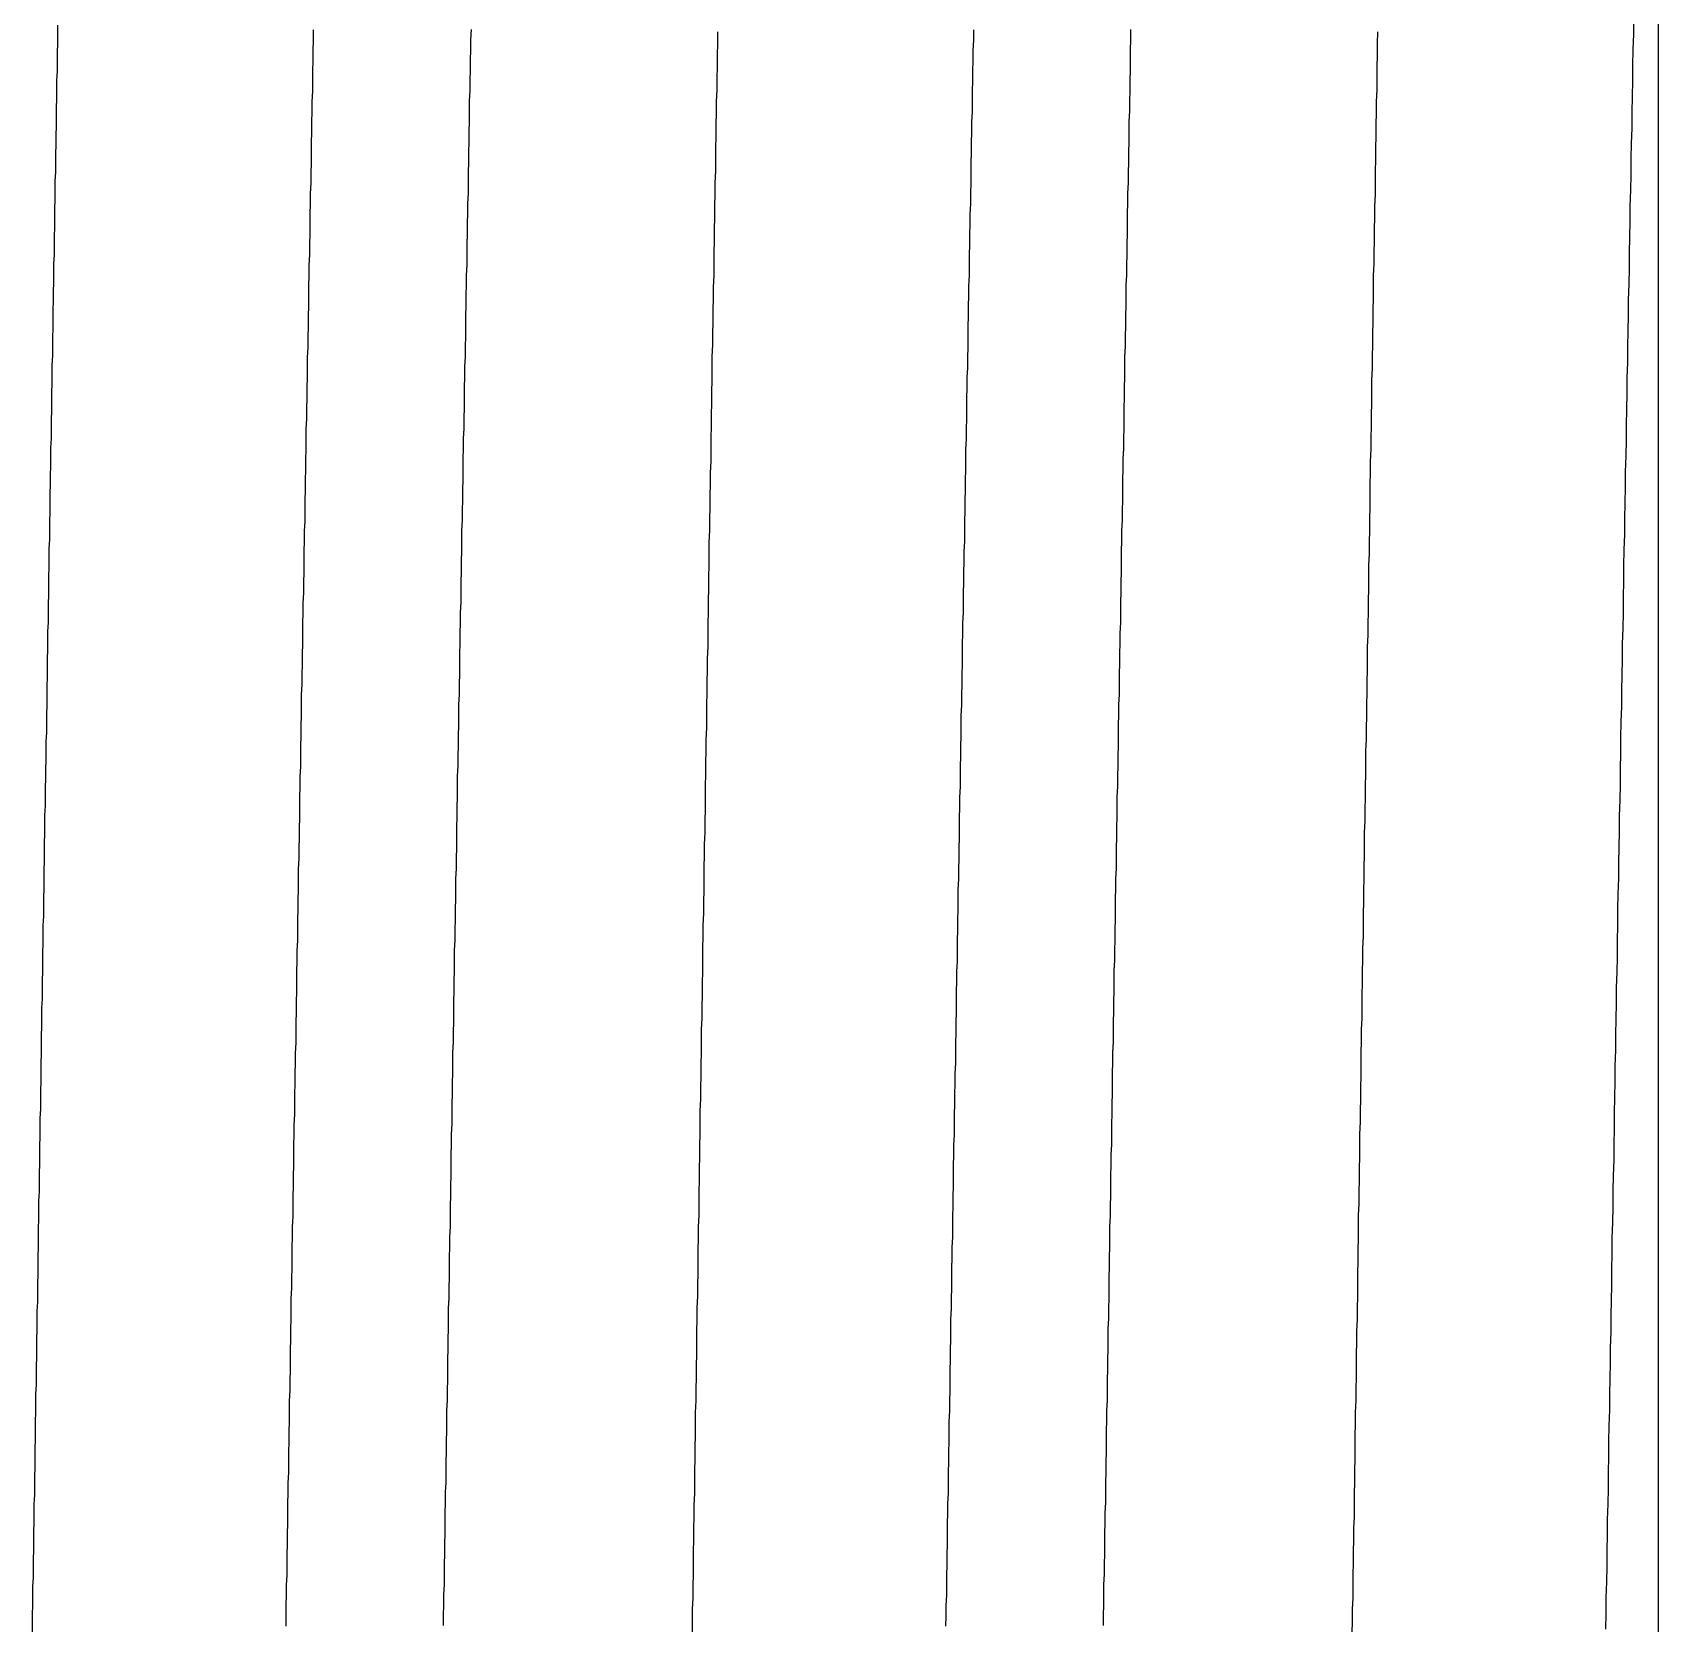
# Model space of a CAD drawing. Header units: millimetres. Extents: x 2213 to 82676, y 1050 to 28650.
# Drawn here: x 20274.41 to 20278.204, y 10396.091 to 10399.801 of the extents above; entities that cross this region are included whole.
import ezdxf

# ---------------------------------------------------------------- set-up
doc = ezdxf.new("R2010")
doc.units = ezdxf.units.MM
doc.header["$LTSCALE"] = 200
doc.linetypes.add('DASHED', pattern=[0.75, 0.5, -0.25])
doc.layers.add('A-FIX', color=5, linetype='Continuous')

# ---------------------------------------------------------------- blocks, each defined once
blk = doc.blocks.new('A$C657279D5')
at = {"linetype": 'Continuous'}
blk.add_line((-79.070842, 786.655766), (-79.070842, 823.344234), dxfattribs=at)
at = {"linetype": 'DASHED'}
for points in [[(-78.356307, 808.706292), (-78.357307, 808.733292), (-78.357307, 808.761292), (-78.358307, 808.788292), (-78.358307, 808.815292), (-78.358307, 808.842292), (-78.359307, 808.869292), (-78.359307, 808.896292), (-78.360307, 808.923292), (-78.360307, 808.950292), (-78.361307, 808.977292), (-78.361307, 809.004292), (-78.361307, 809.031292), (-78.362307, 809.058292), (-78.362307, 809.085292), (-78.363307, 809.112292), (-78.363307, 809.139292), (-78.363307, 809.166292), (-78.364307, 809.193292), (-78.364307, 809.220292), (-78.365307, 809.248292), (-78.365307, 809.275292), (-78.366307, 809.302292), (-78.366307, 809.329292), (-78.366307, 809.356292), (-78.367307, 809.383292), (-78.367307, 809.410292), (-78.368307, 809.437292), (-78.368307, 809.464292), (-78.369307, 809.491292), (-78.369307, 809.518292), (-78.369307, 809.545292), (-78.370307, 809.572292), (-78.370307, 809.599292), (-78.371307, 809.626292), (-78.371307, 809.653292), (-78.371307, 809.680292), (-78.372307, 809.707292), (-78.372307, 809.735292), (-78.373307, 809.762292), (-78.373307, 809.789292), (-78.374307, 809.816292), (-78.374307, 809.843292), (-78.374307, 809.870292), (-78.375307, 809.897292), (-78.375307, 809.924292), (-78.376307, 809.951292), (-78.376307, 809.978292), (-78.377307, 810.005292), (-78.377307, 810.032292), (-78.377307, 810.059292), (-78.378307, 810.086292), (-78.378307, 810.113292), (-78.379307, 810.140292), (-78.379307, 810.167292), (-78.379307, 810.194292), (-78.380307, 810.222292), (-78.380307, 810.249292), (-78.381307, 810.276292), (-78.381307, 810.303292), (-78.382307, 810.330292), (-78.382307, 810.357292), (-78.382307, 810.384292), (-78.383307, 810.411292), (-78.383307, 810.438292), (-78.384307, 810.465292), (-78.384307, 810.492292), (-78.385307, 810.519292), (-78.385307, 810.546292), (-78.385307, 810.573292), (-78.386307, 810.600292), (-78.386307, 810.627292), (-78.387307, 810.654292), (-78.387307, 810.681292), (-78.388307, 810.709292), (-78.388307, 810.736292), (-78.388307, 810.763292), (-78.389307, 810.790292), (-78.389307, 810.817292), (-78.390307, 810.844292), (-78.390307, 810.871292), (-78.391307, 810.898292), (-78.391307, 810.925292), (-78.392307, 810.952292), (-78.392307, 810.979292), (-78.392307, 811.006292), (-78.393307, 811.033292), (-78.393307, 811.060292), (-78.394307, 811.087292), (-78.394307, 811.114292), (-78.395307, 811.141292), (-78.395307, 811.168292), (-78.395307, 811.196292), (-78.396307, 811.223292), (-78.396307, 811.250292), (-78.397307, 811.277292), (-78.397307, 811.304292), (-78.398307, 811.331292), (-78.398307, 811.358292), (-78.398307, 811.385292), (-78.399307, 811.412292), (-78.399307, 811.439292), (-78.400307, 811.466292), (-78.400307, 811.493292), (-78.401307, 811.520292), (-78.401307, 811.547292), (-78.402307, 811.574292), (-78.402307, 811.601292), (-78.402307, 811.628292), (-78.403307, 811.655292), (-78.403307, 811.683292), (-78.404307, 811.710292), (-78.404307, 811.737292), (-78.405307, 811.764292), (-78.405307, 811.791292), (-78.406307, 811.818292), (-78.406307, 811.845292), (-78.406307, 811.872292), (-78.407307, 811.899292), (-78.407307, 811.926292), (-78.408307, 811.953292), (-78.408307, 811.980292), (-78.409307, 812.007292), (-78.409307, 812.034292), (-78.410307, 812.061292), (-78.410307, 812.088292), (-78.410307, 812.115292), (-78.411307, 812.142292), (-78.411307, 812.170292), (-78.412307, 812.197292), (-78.412307, 812.224292), (-78.413307, 812.251292), (-78.413307, 812.278292), (-78.414307, 812.305292), (-78.414307, 812.332292), (-78.414307, 812.359292), (-78.415307, 812.386292), (-78.415307, 812.413292), (-78.416307, 812.440292)], [(-76.817307, 808.706292), (-76.817307, 808.733292), (-76.817307, 808.761292), (-76.818307, 808.788292), (-76.818307, 808.815292), (-76.819307, 808.842292), (-76.819307, 808.869292), (-76.819307, 808.896292), (-76.820307, 808.923292), (-76.820307, 808.950292), (-76.821307, 808.977292), (-76.821307, 809.004292), (-76.822307, 809.031292), (-76.822307, 809.058292), (-76.822307, 809.085292), (-76.823307, 809.112292), (-76.823307, 809.139292), (-76.824307, 809.166292), (-76.824307, 809.193292), (-76.824307, 809.220292), (-76.825307, 809.248292), (-76.825307, 809.275292), (-76.826307, 809.302292), (-76.826307, 809.329292), (-76.827307, 809.356292), (-76.827307, 809.383292), (-76.827307, 809.410292), (-76.828307, 809.437292), (-76.828307, 809.464292), (-76.829307, 809.491292), (-76.829307, 809.518292), (-76.830307, 809.545292), (-76.830307, 809.572292), (-76.830307, 809.599292), (-76.831307, 809.626292), (-76.831307, 809.653292), (-76.832307, 809.680292), (-76.832307, 809.707292), (-76.832307, 809.735292), (-76.833307, 809.762292), (-76.833307, 809.789292), (-76.834307, 809.816292), (-76.834307, 809.843292), (-76.835307, 809.870292), (-76.835307, 809.897292), (-76.835307, 809.924292), (-76.836307, 809.951292), (-76.836307, 809.978292), (-76.837307, 810.005292), (-76.837307, 810.032292), (-76.838307, 810.059292), (-76.838307, 810.086292), (-76.838307, 810.113292), (-76.839307, 810.140292), (-76.839307, 810.167292), (-76.840307, 810.194292), (-76.840307, 810.222292), (-76.841307, 810.249292), (-76.841307, 810.276292), (-76.841307, 810.303292), (-76.842307, 810.330292), (-76.842307, 810.357292), (-76.843307, 810.384292), (-76.843307, 810.411292), (-76.844307, 810.438292), (-76.844307, 810.465292), (-76.844307, 810.492292), (-76.845307, 810.519292), (-76.845307, 810.546292), (-76.846307, 810.573292), (-76.846307, 810.600292), (-76.847307, 810.627292), (-76.847307, 810.654292), (-76.847307, 810.681292), (-76.848307, 810.709292), (-76.848307, 810.736292), (-76.849307, 810.763292), (-76.849307, 810.790292), (-76.850307, 810.817292), (-76.850307, 810.844292), (-76.850307, 810.871292), (-76.851307, 810.898292), (-76.851307, 810.925292), (-76.852307, 810.952292), (-76.852307, 810.979292), (-76.853307, 811.006292), (-76.853307, 811.033292), (-76.853307, 811.060292), (-76.854307, 811.087292), (-76.854307, 811.114292), (-76.855307, 811.141292), (-76.855307, 811.168292), (-76.856307, 811.196292), (-76.856307, 811.223292), (-76.856307, 811.250292), (-76.857307, 811.277292), (-76.857307, 811.304292), (-76.858307, 811.331292), (-76.858307, 811.358292), (-76.859307, 811.385292), (-76.859307, 811.412292), (-76.860307, 811.439292), (-76.860307, 811.466292), (-76.860307, 811.493292), (-76.861307, 811.520292), (-76.861307, 811.547292), (-76.862307, 811.574292), (-76.862307, 811.601292), (-76.863307, 811.628292), (-76.863307, 811.655292), (-76.863307, 811.683292), (-76.864307, 811.710292), (-76.864307, 811.737292), (-76.865307, 811.764292), (-76.865307, 811.791292), (-76.866307, 811.818292), (-76.866307, 811.845292), (-76.867307, 811.872292), (-76.867307, 811.899292), (-76.867307, 811.926292), (-76.868307, 811.953292), (-76.868307, 811.980292), (-76.869307, 812.007292), (-76.869307, 812.034292), (-76.870307, 812.061292), (-76.870307, 812.088292), (-76.871307, 812.115292), (-76.871307, 812.142292), (-76.871307, 812.170292), (-76.872307, 812.197292), (-76.872307, 812.224292), (-76.873307, 812.251292), (-76.873307, 812.278292), (-76.874307, 812.305292), (-76.874307, 812.332292), (-76.875307, 812.359292), (-76.875307, 812.386292), (-76.876307, 812.413292), (-76.876307, 812.440292)], [(-77.839307, 812.446292), (-77.839307, 812.422292), (-77.838307, 812.398292), (-77.838307, 812.375292), (-77.838307, 812.351292), (-77.837307, 812.327292), (-77.837307, 812.303292), (-77.836307, 812.279292), (-77.836307, 812.255292), (-77.835307, 812.231292), (-77.835307, 812.207292), (-77.835307, 812.184292), (-77.834307, 812.160292), (-77.834307, 812.136292), (-77.833307, 812.112292), (-77.833307, 812.088292), (-77.832307, 812.064292), (-77.832307, 812.040292), (-77.831307, 812.017292), (-77.831307, 811.993292), (-77.831307, 811.969292), (-77.830307, 811.945292), (-77.830307, 811.921292), (-77.829307, 811.897292), (-77.829307, 811.873292), (-77.828307, 811.850292), (-77.828307, 811.826292), (-77.828307, 811.802292), (-77.827307, 811.778292), (-77.827307, 811.754292), (-77.826307, 811.730292), (-77.826307, 811.706292), (-77.825307, 811.682292), (-77.825307, 811.659292), (-77.825307, 811.635292), (-77.824307, 811.611292), (-77.824307, 811.587292), (-77.823307, 811.563292), (-77.823307, 811.539292), (-77.823307, 811.515292), (-77.822307, 811.492292), (-77.822307, 811.468292), (-77.821307, 811.444292), (-77.821307, 811.420292), (-77.820307, 811.396292), (-77.820307, 811.372292), (-77.820307, 811.348292), (-77.819307, 811.325292), (-77.819307, 811.301292), (-77.818307, 811.277292), (-77.818307, 811.253292), (-77.817307, 811.229292), (-77.817307, 811.205292), (-77.817307, 811.181292), (-77.816307, 811.157292), (-77.816307, 811.134292), (-77.815307, 811.110292), (-77.815307, 811.086292), (-77.815307, 811.062292), (-77.814307, 811.038292), (-77.814307, 811.014292), (-77.813307, 810.990292), (-77.813307, 810.967292), (-77.812307, 810.943292), (-77.812307, 810.919292), (-77.812307, 810.895292), (-77.811307, 810.871292), (-77.811307, 810.847292), (-77.810307, 810.823292), (-77.810307, 810.799292), (-77.810307, 810.776292), (-77.809307, 810.752292), (-77.809307, 810.728292), (-77.808307, 810.704292), (-77.808307, 810.680292), (-77.807307, 810.656292), (-77.807307, 810.632292), (-77.807307, 810.609292), (-77.806307, 810.585292), (-77.806307, 810.561292), (-77.805307, 810.537292), (-77.805307, 810.513292), (-77.805307, 810.489292), (-77.804307, 810.465292), (-77.804307, 810.442292), (-77.803307, 810.418292), (-77.803307, 810.394292), (-77.803307, 810.370292), (-77.802307, 810.346292), (-77.802307, 810.322292), (-77.801307, 810.298292), (-77.801307, 810.274292), (-77.800307, 810.251292), (-77.800307, 810.227292), (-77.800307, 810.203292), (-77.799307, 810.179292), (-77.799307, 810.155292), (-77.798307, 810.131292), (-77.798307, 810.107292), (-77.798307, 810.084292), (-77.797307, 810.060292), (-77.797307, 810.036292), (-77.796307, 810.012292), (-77.796307, 809.988292), (-77.796307, 809.964292), (-77.795307, 809.940292), (-77.795307, 809.917292), (-77.794307, 809.893292), (-77.794307, 809.869292), (-77.794307, 809.845292), (-77.793307, 809.821292), (-77.793307, 809.797292), (-77.792307, 809.773292), (-77.792307, 809.749292), (-77.792307, 809.726292), (-77.791307, 809.702292), (-77.791307, 809.678292), (-77.790307, 809.654292), (-77.790307, 809.630292), (-77.790307, 809.606292), (-77.789307, 809.582292), (-77.789307, 809.559292), (-77.788307, 809.535292), (-77.788307, 809.511292), (-77.788307, 809.487292), (-77.787307, 809.463292), (-77.787307, 809.439292), (-77.786307, 809.415292), (-77.786307, 809.391292), (-77.786307, 809.368292), (-77.785307, 809.344292), (-77.785307, 809.320292), (-77.784307, 809.296292), (-77.784307, 809.272292), (-77.784307, 809.248292), (-77.783307, 809.224292), (-77.783307, 809.201292), (-77.782307, 809.177292), (-77.782307, 809.153292), (-77.782307, 809.129292), (-77.781307, 809.105292), (-77.781307, 809.081292), (-77.780307, 809.057292), (-77.780307, 809.034292), (-77.780307, 809.010292), (-77.779307, 808.986292), (-77.779307, 808.962292), (-77.778307, 808.938292), (-77.778307, 808.914292), (-77.778307, 808.890292), (-77.777307, 808.866292), (-77.777307, 808.843292), (-77.776307, 808.819292), (-77.776307, 808.795292), (-77.776307, 808.771292), (-77.775307, 808.747292), (-77.775307, 808.723292)], [(-77.472307, 812.445292), (-77.472307, 812.421292), (-77.471307, 812.397292), (-77.471307, 812.373292), (-77.470307, 812.349292), (-77.470307, 812.326292), (-77.469307, 812.302292), (-77.469307, 812.278292), (-77.469307, 812.254292), (-77.468307, 812.230292), (-77.468307, 812.206292), (-77.467307, 812.182292), (-77.467307, 812.159292), (-77.466307, 812.135292), (-77.466307, 812.111292), (-77.466307, 812.087292), (-77.465307, 812.063292), (-77.465307, 812.039292), (-77.464307, 812.015292), (-77.464307, 811.991292), (-77.463307, 811.968292), (-77.463307, 811.944292), (-77.462307, 811.920292), (-77.462307, 811.896292), (-77.462307, 811.872292), (-77.461307, 811.848292), (-77.461307, 811.824292), (-77.460307, 811.801292), (-77.460307, 811.777292), (-77.459307, 811.753292), (-77.459307, 811.729292), (-77.459307, 811.705292), (-77.458307, 811.681292), (-77.458307, 811.657292), (-77.457307, 811.634292), (-77.457307, 811.610292), (-77.456307, 811.586292), (-77.456307, 811.562292), (-77.456307, 811.538292), (-77.455307, 811.514292), (-77.455307, 811.490292), (-77.454307, 811.466292), (-77.454307, 811.443292), (-77.454307, 811.419292), (-77.453307, 811.395292), (-77.453307, 811.371292), (-77.452307, 811.347292), (-77.452307, 811.323292), (-77.451307, 811.299292), (-77.451307, 811.276292), (-77.451307, 811.252292), (-77.450307, 811.228292), (-77.450307, 811.204292), (-77.449307, 811.180292), (-77.449307, 811.156292), (-77.448307, 811.132292), (-77.448307, 811.109292), (-77.448307, 811.085292), (-77.447307, 811.061292), (-77.447307, 811.037292), (-77.446307, 811.013292), (-77.446307, 810.989292), (-77.446307, 810.965292), (-77.445307, 810.941292), (-77.445307, 810.918292), (-77.444307, 810.894292), (-77.444307, 810.870292), (-77.443307, 810.846292), (-77.443307, 810.822292), (-77.443307, 810.798292), (-77.442307, 810.774292), (-77.442307, 810.751292), (-77.441307, 810.727292), (-77.441307, 810.703292), (-77.441307, 810.679292), (-77.440307, 810.655292), (-77.440307, 810.631292), (-77.439307, 810.607292), (-77.439307, 810.583292), (-77.439307, 810.560292), (-77.438307, 810.536292), (-77.438307, 810.512292), (-77.437307, 810.488292), (-77.437307, 810.464292), (-77.436307, 810.440292), (-77.436307, 810.416292), (-77.436307, 810.393292), (-77.435307, 810.369292), (-77.435307, 810.345292), (-77.434307, 810.321292), (-77.434307, 810.297292), (-77.434307, 810.273292), (-77.433307, 810.249292), (-77.433307, 810.226292), (-77.432307, 810.202292), (-77.432307, 810.178292), (-77.432307, 810.154292), (-77.431307, 810.130292), (-77.431307, 810.106292), (-77.430307, 810.082292), (-77.430307, 810.058292), (-77.430307, 810.035292), (-77.429307, 810.011292), (-77.429307, 809.987292), (-77.428307, 809.963292), (-77.428307, 809.939292), (-77.427307, 809.915292), (-77.427307, 809.891292), (-77.427307, 809.868292), (-77.426307, 809.844292), (-77.426307, 809.820292), (-77.425307, 809.796292), (-77.425307, 809.772292), (-77.425307, 809.748292), (-77.424307, 809.724292), (-77.424307, 809.701292), (-77.423307, 809.677292), (-77.423307, 809.653292), (-77.423307, 809.629292), (-77.422307, 809.605292), (-77.422307, 809.581292), (-77.421307, 809.557292), (-77.421307, 809.533292), (-77.421307, 809.510292), (-77.420307, 809.486292), (-77.420307, 809.462292), (-77.419307, 809.438292), (-77.419307, 809.414292), (-77.419307, 809.390292), (-77.418307, 809.366292), (-77.418307, 809.343292), (-77.417307, 809.319292), (-77.417307, 809.295292), (-77.417307, 809.271292), (-77.416307, 809.247292), (-77.416307, 809.223292), (-77.415307, 809.199292), (-77.415307, 809.175292), (-77.415307, 809.152292), (-77.414307, 809.128292), (-77.414307, 809.104292), (-77.413307, 809.080292), (-77.413307, 809.056292), (-77.413307, 809.032292), (-77.412307, 809.008292), (-77.412307, 808.985292), (-77.411307, 808.961292), (-77.411307, 808.937292), (-77.411307, 808.913292), (-77.410307, 808.889292), (-77.410307, 808.865292), (-77.409307, 808.841292), (-77.409307, 808.818292), (-77.409307, 808.794292), (-77.408307, 808.770292), (-77.408307, 808.746292), (-77.407307, 808.722292)], [(-76.300307, 812.446292), (-76.299307, 812.422292), (-76.299307, 812.398292), (-76.298307, 812.375292), (-76.298307, 812.351292), (-76.297307, 812.327292), (-76.297307, 812.303292), (-76.296307, 812.279292), (-76.296307, 812.255292), (-76.296307, 812.231292), (-76.295307, 812.207292), (-76.295307, 812.184292), (-76.294307, 812.160292), (-76.294307, 812.136292), (-76.293307, 812.112292), (-76.293307, 812.088292), (-76.293307, 812.064292), (-76.292307, 812.040292), (-76.292307, 812.017292), (-76.291307, 811.993292), (-76.291307, 811.969292), (-76.290307, 811.945292), (-76.290307, 811.921292), (-76.290307, 811.897292), (-76.289307, 811.873292), (-76.289307, 811.850292), (-76.288307, 811.826292), (-76.288307, 811.802292), (-76.287307, 811.778292), (-76.287307, 811.754292), (-76.287307, 811.730292), (-76.286307, 811.706292), (-76.286307, 811.682292), (-76.285307, 811.659292), (-76.285307, 811.635292), (-76.284307, 811.611292), (-76.284307, 811.587292), (-76.284307, 811.563292), (-76.283307, 811.539292), (-76.283307, 811.515292), (-76.282307, 811.492292), (-76.282307, 811.468292), (-76.281307, 811.444292), (-76.281307, 811.420292), (-76.281307, 811.396292), (-76.280307, 811.372292), (-76.280307, 811.348292), (-76.279307, 811.325292), (-76.279307, 811.301292), (-76.278307, 811.277292), (-76.278307, 811.253292), (-76.278307, 811.229292), (-76.277307, 811.205292), (-76.277307, 811.181292), (-76.276307, 811.157292), (-76.276307, 811.134292), (-76.276307, 811.110292), (-76.275307, 811.086292), (-76.275307, 811.062292), (-76.274307, 811.038292), (-76.274307, 811.014292), (-76.273307, 810.990292), (-76.273307, 810.967292), (-76.273307, 810.943292), (-76.272307, 810.919292), (-76.272307, 810.895292), (-76.271307, 810.871292), (-76.271307, 810.847292), (-76.271307, 810.823292), (-76.270307, 810.799292), (-76.270307, 810.776292), (-76.269307, 810.752292), (-76.269307, 810.728292), (-76.268307, 810.704292), (-76.268307, 810.680292), (-76.268307, 810.656292), (-76.267307, 810.632292), (-76.267307, 810.609292), (-76.266307, 810.585292), (-76.266307, 810.561292), (-76.266307, 810.537292), (-76.265307, 810.513292), (-76.265307, 810.489292), (-76.264307, 810.465292), (-76.264307, 810.442292), (-76.264307, 810.418292), (-76.263307, 810.394292), (-76.263307, 810.370292), (-76.262307, 810.346292), (-76.262307, 810.322292), (-76.261307, 810.298292), (-76.261307, 810.274292), (-76.261307, 810.251292), (-76.260307, 810.227292), (-76.260307, 810.203292), (-76.259307, 810.179292), (-76.259307, 810.155292), (-76.259307, 810.131292), (-76.258307, 810.107292), (-76.258307, 810.084292), (-76.257307, 810.060292), (-76.257307, 810.036292), (-76.257307, 810.012292), (-76.256307, 809.988292), (-76.256307, 809.964292), (-76.255307, 809.940292), (-76.255307, 809.917292), (-76.255307, 809.893292), (-76.254307, 809.869292), (-76.254307, 809.845292), (-76.253307, 809.821292), (-76.253307, 809.797292), (-76.253307, 809.773292), (-76.252307, 809.749292), (-76.252307, 809.726292), (-76.251307, 809.702292), (-76.251307, 809.678292), (-76.251307, 809.654292), (-76.250307, 809.630292), (-76.250307, 809.606292), (-76.249307, 809.582292), (-76.249307, 809.559292), (-76.249307, 809.535292), (-76.248307, 809.511292), (-76.248307, 809.487292), (-76.247307, 809.463292), (-76.247307, 809.439292), (-76.247307, 809.415292), (-76.246307, 809.391292), (-76.246307, 809.368292), (-76.245307, 809.344292), (-76.245307, 809.320292), (-76.245307, 809.296292), (-76.244307, 809.272292), (-76.244307, 809.248292), (-76.243307, 809.224292), (-76.243307, 809.201292), (-76.243307, 809.177292), (-76.242307, 809.153292), (-76.242307, 809.129292), (-76.241307, 809.105292), (-76.241307, 809.081292), (-76.241307, 809.057292), (-76.240307, 809.034292), (-76.240307, 809.010292), (-76.239307, 808.986292), (-76.239307, 808.962292), (-76.239307, 808.938292), (-76.238307, 808.914292), (-76.238307, 808.890292), (-76.237307, 808.866292), (-76.237307, 808.843292), (-76.237307, 808.819292), (-76.236307, 808.795292), (-76.236307, 808.771292), (-76.235307, 808.747292), (-76.235307, 808.723292)], [(-75.932307, 812.445292), (-75.932307, 812.421292), (-75.931307, 812.397292), (-75.931307, 812.373292), (-75.930307, 812.349292), (-75.930307, 812.326292), (-75.930307, 812.302292), (-75.929307, 812.278292), (-75.929307, 812.254292), (-75.928307, 812.230292), (-75.928307, 812.206292), (-75.927307, 812.182292), (-75.927307, 812.159292), (-75.927307, 812.135292), (-75.926307, 812.111292), (-75.926307, 812.087292), (-75.925307, 812.063292), (-75.925307, 812.039292), (-75.924307, 812.015292), (-75.924307, 811.991292), (-75.924307, 811.968292), (-75.923307, 811.944292), (-75.923307, 811.920292), (-75.922307, 811.896292), (-75.922307, 811.872292), (-75.921307, 811.848292), (-75.921307, 811.824292), (-75.921307, 811.801292), (-75.920307, 811.777292), (-75.920307, 811.753292), (-75.919307, 811.729292), (-75.919307, 811.705292), (-75.918307, 811.681292), (-75.918307, 811.657292), (-75.918307, 811.634292), (-75.917307, 811.610292), (-75.917307, 811.586292), (-75.916307, 811.562292), (-75.916307, 811.538292), (-75.915307, 811.514292), (-75.915307, 811.490292), (-75.915307, 811.466292), (-75.914307, 811.443292), (-75.914307, 811.419292), (-75.913307, 811.395292), (-75.913307, 811.371292), (-75.912307, 811.347292), (-75.912307, 811.323292), (-75.912307, 811.299292), (-75.911307, 811.276292), (-75.911307, 811.252292), (-75.910307, 811.228292), (-75.910307, 811.204292), (-75.910307, 811.180292), (-75.909307, 811.156292), (-75.909307, 811.132292), (-75.908307, 811.108292), (-75.908307, 811.085292), (-75.907307, 811.061292), (-75.907307, 811.037292), (-75.907307, 811.013292), (-75.906307, 810.989292), (-75.906307, 810.965292), (-75.905307, 810.941292), (-75.905307, 810.918292), (-75.904307, 810.894292), (-75.904307, 810.870292), (-75.904307, 810.846292), (-75.903307, 810.822292), (-75.903307, 810.798292), (-75.902307, 810.774292), (-75.902307, 810.751292), (-75.902307, 810.727292), (-75.901307, 810.703292), (-75.901307, 810.679292), (-75.900307, 810.655292), (-75.900307, 810.631292), (-75.900307, 810.607292), (-75.899307, 810.583292), (-75.899307, 810.560292), (-75.898307, 810.536292), (-75.898307, 810.512292), (-75.897307, 810.488292), (-75.897307, 810.464292), (-75.897307, 810.440292), (-75.896307, 810.416292), (-75.896307, 810.393292), (-75.895307, 810.369292), (-75.895307, 810.345292), (-75.895307, 810.321292), (-75.894307, 810.297292), (-75.894307, 810.273292), (-75.893307, 810.249292), (-75.893307, 810.226292), (-75.893307, 810.202292), (-75.892307, 810.178292), (-75.892307, 810.154292), (-75.891307, 810.130292), (-75.891307, 810.106292), (-75.891307, 810.082292), (-75.890307, 810.058292), (-75.890307, 810.035292), (-75.889307, 810.011292), (-75.889307, 809.987292), (-75.888307, 809.963292), (-75.888307, 809.939292), (-75.888307, 809.915292), (-75.887307, 809.891292), (-75.887307, 809.868292), (-75.886307, 809.844292), (-75.886307, 809.820292), (-75.886307, 809.796292), (-75.885307, 809.772292), (-75.885307, 809.748292), (-75.884307, 809.724292), (-75.884307, 809.700292), (-75.884307, 809.677292), (-75.883307, 809.653292), (-75.883307, 809.629292), (-75.882307, 809.605292), (-75.882307, 809.581292), (-75.882307, 809.557292), (-75.881307, 809.533292), (-75.881307, 809.510292), (-75.880307, 809.486292), (-75.880307, 809.462292), (-75.880307, 809.438292), (-75.879307, 809.414292), (-75.879307, 809.390292), (-75.878307, 809.366292), (-75.878307, 809.343292), (-75.878307, 809.319292), (-75.877307, 809.295292), (-75.877307, 809.271292), (-75.876307, 809.247292), (-75.876307, 809.223292), (-75.876307, 809.199292), (-75.875307, 809.175292), (-75.875307, 809.152292), (-75.874307, 809.128292), (-75.874307, 809.104292), (-75.874307, 809.080292), (-75.873307, 809.056292), (-75.873307, 809.032292), (-75.872307, 809.008292), (-75.872307, 808.985292), (-75.872307, 808.961292), (-75.871307, 808.937292), (-75.871307, 808.913292), (-75.870307, 808.889292), (-75.870307, 808.865292), (-75.870307, 808.841292), (-75.869307, 808.817292), (-75.869307, 808.794292), (-75.868307, 808.770292), (-75.868307, 808.746292), (-75.868307, 808.722292)], [(-79.012307, 812.472292), (-79.012307, 812.435292), (-79.011307, 812.399292), (-79.010307, 812.362292), (-79.010307, 812.326292), (-79.009307, 812.289292), (-79.008307, 812.253292), (-79.008307, 812.216292), (-79.007307, 812.180292), (-79.006307, 812.144292), (-79.006307, 812.107292), (-79.005307, 812.071292), (-79.004307, 812.034292), (-79.004307, 811.998292), (-79.003307, 811.961292), (-79.002307, 811.925292), (-79.002307, 811.888292), (-79.001307, 811.852292), (-79.000307, 811.815292), (-79.000307, 811.779292), (-78.999307, 811.742292), (-78.998307, 811.706292), (-78.998307, 811.669292), (-78.997307, 811.633292), (-78.997307, 811.596292), (-78.996307, 811.560292), (-78.995307, 811.523292), (-78.995307, 811.487292), (-78.994307, 811.451292), (-78.993307, 811.414292), (-78.993307, 811.378292), (-78.992307, 811.341292), (-78.991307, 811.305292), (-78.991307, 811.268292), (-78.990307, 811.232292), (-78.989307, 811.195292), (-78.989307, 811.159292), (-78.988307, 811.122292), (-78.988307, 811.086292), (-78.987307, 811.049292), (-78.986307, 811.013292), (-78.986307, 810.976292), (-78.985307, 810.940292), (-78.984307, 810.903292), (-78.984307, 810.867292), (-78.983307, 810.831292), (-78.982307, 810.794292), (-78.982307, 810.758292), (-78.981307, 810.721292), (-78.981307, 810.685292), (-78.980307, 810.648292), (-78.979307, 810.612292), (-78.979307, 810.575292), (-78.978307, 810.539292), (-78.977307, 810.502292), (-78.977307, 810.466292), (-78.976307, 810.429292), (-78.975307, 810.393292), (-78.975307, 810.356292), (-78.974307, 810.320292), (-78.974307, 810.283292), (-78.973307, 810.247292), (-78.972307, 810.211292), (-78.972307, 810.174292), (-78.971307, 810.138292), (-78.970307, 810.101292), (-78.970307, 810.065292), (-78.969307, 810.028292), (-78.969307, 809.992292), (-78.968307, 809.955292), (-78.967307, 809.919292), (-78.967307, 809.882292), (-78.966307, 809.846292), (-78.966307, 809.809292), (-78.965307, 809.773292), (-78.964307, 809.736292), (-78.964307, 809.700292), (-78.963307, 809.663292), (-78.962307, 809.627292), (-78.962307, 809.590292), (-78.961307, 809.554292), (-78.961307, 809.518292), (-78.960307, 809.481292), (-78.959307, 809.445292), (-78.959307, 809.408292), (-78.958307, 809.372292), (-78.958307, 809.335292), (-78.957307, 809.299292), (-78.956307, 809.262292), (-78.956307, 809.226292), (-78.955307, 809.189292), (-78.954307, 809.153292), (-78.954307, 809.116292), (-78.953307, 809.080292), (-78.953307, 809.043292), (-78.952307, 809.007292), (-78.951307, 808.970292), (-78.951307, 808.934292), (-78.950307, 808.898292), (-78.950307, 808.861292), (-78.949307, 808.825292), (-78.948307, 808.788292), (-78.948307, 808.752292), (-78.947307, 808.715292)]]:
    blk.add_lwpolyline(points, dxfattribs=at)
at = {"linetype": 'Continuous'}
blk.add_lwpolyline([(-75.277307, 808.706292), (-75.277307, 808.728292), (-75.277307, 808.749292), (-75.278307, 808.771292), (-75.278307, 808.792292), (-75.278307, 808.814292), (-75.279307, 808.835292), (-75.279307, 808.856292), (-75.279307, 808.878292), (-75.280307, 808.899292), (-75.280307, 808.921292), (-75.280307, 808.942292), (-75.281307, 808.963292), (-75.281307, 808.985292), (-75.281307, 809.006292), (-75.282307, 809.028292), (-75.282307, 809.049292), (-75.282307, 809.071292), (-75.283307, 809.092292), (-75.283307, 809.113292), (-75.283307, 809.135292), (-75.284307, 809.156292), (-75.284307, 809.178292), (-75.284307, 809.199292), (-75.285307, 809.221292), (-75.285307, 809.242292), (-75.285307, 809.263292), (-75.286307, 809.285292), (-75.286307, 809.306292), (-75.286307, 809.328292), (-75.287307, 809.349292), (-75.287307, 809.371292), (-75.287307, 809.392292), (-75.288307, 809.413292), (-75.288307, 809.435292), (-75.288307, 809.456292), (-75.289307, 809.478292), (-75.289307, 809.499292), (-75.289307, 809.521292), (-75.290307, 809.542292), (-75.290307, 809.563292), (-75.290307, 809.585292), (-75.291307, 809.606292), (-75.291307, 809.628292), (-75.291307, 809.649292), (-75.292307, 809.671292), (-75.292307, 809.692292), (-75.292307, 809.713292), (-75.293307, 809.735292), (-75.293307, 809.756292), (-75.293307, 809.778292), (-75.294307, 809.799292), (-75.294307, 809.821292), (-75.294307, 809.842292), (-75.295307, 809.863292), (-75.295307, 809.885292), (-75.295307, 809.906292), (-75.296307, 809.928292), (-75.296307, 809.949292), (-75.296307, 809.971292), (-75.297307, 809.992292), (-75.297307, 810.013292), (-75.297307, 810.035292), (-75.298307, 810.056292), (-75.298307, 810.078292), (-75.298307, 810.099292), (-75.299307, 810.120292), (-75.299307, 810.142292), (-75.299307, 810.163292), (-75.300307, 810.185292), (-75.300307, 810.206292), (-75.300307, 810.228292), (-75.301307, 810.249292), (-75.301307, 810.270292), (-75.301307, 810.292292), (-75.302307, 810.313292), (-75.302307, 810.335292), (-75.302307, 810.356292), (-75.303307, 810.378292), (-75.303307, 810.399292), (-75.303307, 810.420292), (-75.304307, 810.442292), (-75.304307, 810.463292), (-75.304307, 810.485292), (-75.305307, 810.506292), (-75.305307, 810.528292), (-75.305307, 810.549292), (-75.306307, 810.570292), (-75.306307, 810.592292), (-75.306307, 810.613292), (-75.307307, 810.635292), (-75.307307, 810.656292), (-75.307307, 810.678292), (-75.308307, 810.699292), (-75.308307, 810.720292), (-75.309307, 810.742292), (-75.309307, 810.763292), (-75.309307, 810.785292), (-75.310307, 810.806292), (-75.310307, 810.828292), (-75.310307, 810.849292), (-75.311307, 810.870292), (-75.311307, 810.892292), (-75.311307, 810.913292), (-75.312307, 810.935292), (-75.312307, 810.956292), (-75.312307, 810.978292), (-75.313307, 810.999292), (-75.313307, 811.020292), (-75.313307, 811.042292), (-75.314307, 811.063292), (-75.314307, 811.085292), (-75.314307, 811.106292), (-75.315307, 811.127292), (-75.315307, 811.149292), (-75.315307, 811.170292), (-75.316307, 811.192292), (-75.316307, 811.213292), (-75.316307, 811.235292), (-75.317307, 811.256292), (-75.317307, 811.277292), (-75.317307, 811.299292), (-75.318307, 811.320292), (-75.318307, 811.342292), (-75.318307, 811.363292), (-75.319307, 811.385292), (-75.319307, 811.406292), (-75.320307, 811.427292), (-75.320307, 811.449292), (-75.320307, 811.470292), (-75.321307, 811.492292), (-75.321307, 811.513292), (-75.321307, 811.535292), (-75.322307, 811.556292), (-75.322307, 811.577292), (-75.322307, 811.599292), (-75.323307, 811.620292), (-75.323307, 811.642292), (-75.323307, 811.663292), (-75.324307, 811.685292), (-75.324307, 811.706292), (-75.324307, 811.727292), (-75.325307, 811.749292), (-75.325307, 811.770292), (-75.325307, 811.792292), (-75.326307, 811.813292), (-75.326307, 811.835292), (-75.327307, 811.856292), (-75.327307, 811.877292), (-75.327307, 811.899292), (-75.328307, 811.920292), (-75.328307, 811.942292), (-75.328307, 811.963292), (-75.329307, 811.985292), (-75.329307, 812.006292), (-75.329307, 812.027292), (-75.330307, 812.049292), (-75.330307, 812.070292), (-75.330307, 812.092292), (-75.331307, 812.113292), (-75.331307, 812.134292), (-75.331307, 812.156292), (-75.332307, 812.177292), (-75.332307, 812.199292), (-75.333307, 812.220292), (-75.333307, 812.242292), (-75.333307, 812.263292), (-75.334307, 812.284292), (-75.334307, 812.306292), (-75.334307, 812.327292), (-75.335307, 812.349292), (-75.335307, 812.370292), (-75.335307, 812.392292), (-75.336307, 812.413292), (-75.336307, 812.434292), (-75.336307, 812.456292)], dxfattribs=at)

msp = doc.modelspace()

# ---------------------------------------------------------------- block references
at = {"layer": 'A-FIX', "xscale": -1}
msp.add_blockref('A$C657279D5', (20199.133, 9587.3625), dxfattribs=at)

doc.saveas('drawing.dxf')
